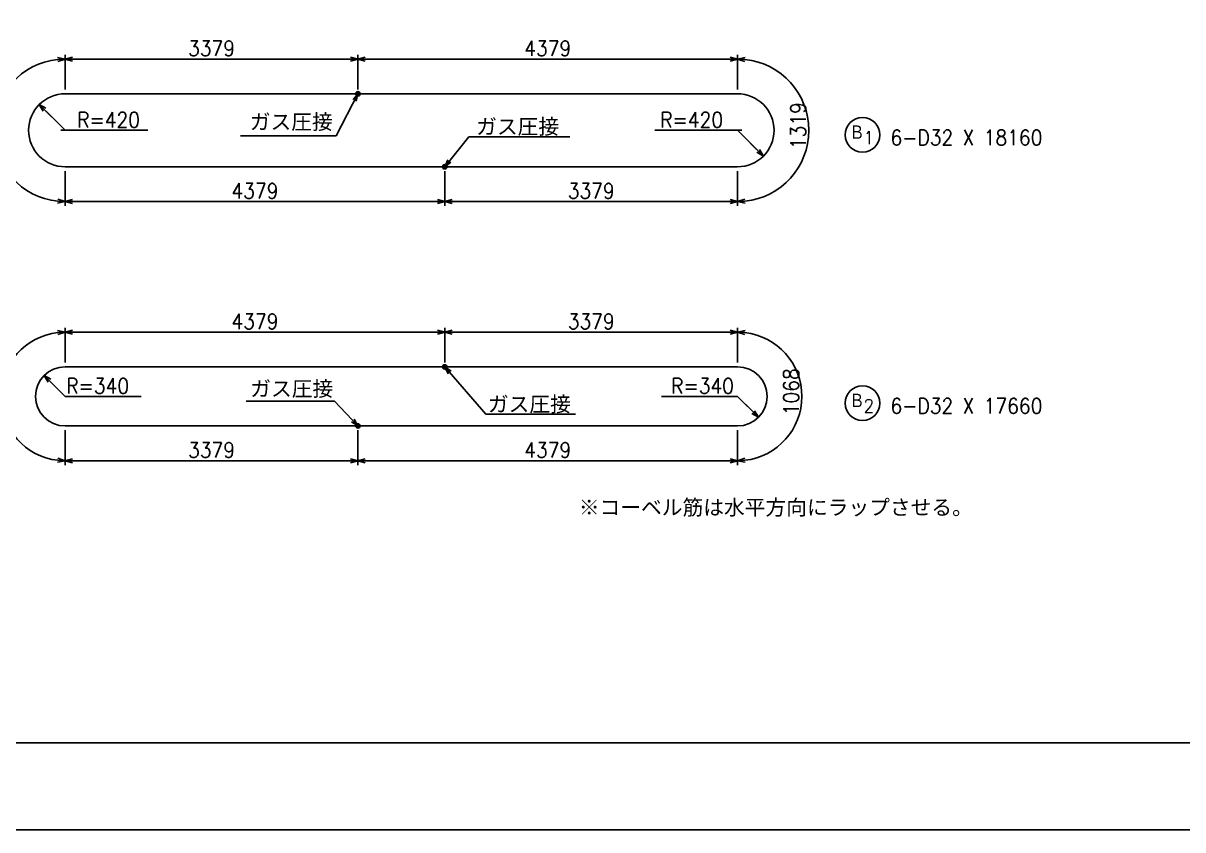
# Model space of a CAD drawing. Extents: x -24090 to 17960, y 77600 to 107300.
# Drawn here: x -16588 to -3241, y 77600 to 86880 of the extents above; entities that cross this region are included whole.
import ezdxf

# ---------------------------------------------------------------- set-up
doc = ezdxf.new("R2010")
doc.units = 0
doc.header["$LTSCALE"] = 300
doc.header["$MEASUREMENT"] = 0
doc.layers.get('0').update_dxf_attribs({"linetype": 'CONTINUOUS'})
doc.layers.get('DEFPOINTS').update_dxf_attribs({"linetype": 'CONTINUOUS'})
for name, color, linetype in [('-コーベル', 2, 'CONTINUOUS'), ('-寸法', 1, 'CONTINUOUS'), ('-構造', 3, 'CONTINUOUS'), ('枠', 3, 'CONTINUOUS'), ('鉄筋材料', 3, 'CONTINUOUS')]:
    doc.layers.add(name, color=color, linetype=linetype)
doc.styles.add('MS明朝', font='MS PMincho.ttf')
doc.styles.add('romans', font='ROMANS.shx', dxfattribs={"width": 0.9, "bigfont": 'EXTFONT.shx'})
doc.styles.add('ｽﾀｲﾙ1', font='ROMANS.shx', dxfattribs={"bigfont": 'EXTFONT.shx'})
doc.dimstyles.new('ST-50', dxfattribs={"dimscale": 50, "dimtxt": 3.5, "dimasz": 1.7, "dimexe": 1, "dimexo": 1, "dimgap": 1, "dimtad": 0, "dimdec": 0, "dimzin": 0, "dimdsep": 46, "dimtxsty": 'romans', "dimblk": 'OPEN30', "dimcen": 1, "dimdle": 3, "dimclrd": 1, "dimclre": 1, "dimclrt": 3, "dimaunit": 1, "dimadec": 0, "dimazin": 0, "dimtfac": 1, "dimtdec": 0, "dimtix": 1, "dimtmove": 2, "dimatfit": 3, "dimldrblk": 'OPEN30', "dimfxl": 0, "dimtvp": 0.7, "dimtolj": 1, "dimtzin": 0, "dimarcsym": 0})
doc.dimstyles.new('矢', dxfattribs={"dimscale": 50, "dimtxt": 3.5, "dimasz": 1.7, "dimexe": 1, "dimexo": 0.7, "dimgap": 0.09, "dimtad": 0, "dimdec": 0, "dimzin": 0, "dimdsep": 46, "dimtxsty": 'romans', "dimblk": 'OPEN30', "dimcen": 1, "dimdle": 1, "dimclrd": 1, "dimclre": 1, "dimclrt": 3, "dimaunit": 1, "dimadec": 0, "dimazin": 0, "dimtfac": 1, "dimtdec": 0, "dimtix": 1, "dimtmove": 2, "dimatfit": 3, "dimldrblk": 'OPEN30', "dimfxl": 0, "dimtvp": 0.7, "dimtolj": 1, "dimtzin": 0, "dimarcsym": 0})

# ---------------------------------------------------------------- blocks, each defined once
blk = doc.blocks.new('_Open30')
at = {"color": 0, "lineweight": -2}
for p, q in [((-1, 0.27), (0, 0)), ((0, 0), (-1, -0.27)), ((0, 0), (-1, 0))]:
    blk.add_line(p, q, dxfattribs=at)
blk = doc.blocks.new('*D24')
at = {"layer": '-寸法', "color": 1, "linetype": 'Continuous', "lineweight": -2}
for p, q in [((-12735, 86117), (-12735, 86517)), ((-8365, 86117), (-8365, 86517)), ((-12650, 86467), (-8450, 86467))]:
    blk.add_line(p, q, dxfattribs=at)
at = {"layer": 'DEFPOINTS', "color": 0, "linetype": 'Continuous'}
for p in [(-8365, 86467), (-12735, 86067), (-8365, 86067)]:
    blk.add_point(p, dxfattribs=at)
at = {"layer": '-寸法', "color": 1, "linetype": 'Continuous', "lineweight": -2, "xscale": 85, "yscale": 85, "zscale": 85, "rotation": 180}
blk.add_blockref('_Open30', (-12735, 86467), dxfattribs=at)
at = {"layer": '-寸法', "color": 1, "linetype": 'Continuous', "lineweight": -2, "xscale": 85, "yscale": 85, "zscale": 85}
blk.add_blockref('_Open30', (-8365, 86467), dxfattribs=at)
at = {"layer": '-寸法', "color": 3, "linetype": 'Continuous', "insert": (-10550, 86590), "char_height": 175, "attachment_point": 5, "style": 'romans'}
blk.add_mtext('\\A1;4379', dxfattribs=at)
blk = doc.blocks.new('*D23')
at = {"layer": '-寸法', "color": 1, "linetype": 'Continuous', "lineweight": -2}
for p, q in [((-11735, 82976), (-11735, 83376)), ((-11650, 83326), (-8450, 83326)), ((-8365, 82976), (-8365, 83376))]:
    blk.add_line(p, q, dxfattribs=at)
at = {"layer": 'DEFPOINTS', "color": 0, "linetype": 'Continuous'}
for p in [(-8365, 83326), (-11735, 82926), (-8365, 82926)]:
    blk.add_point(p, dxfattribs=at)
at = {"layer": '-寸法', "color": 1, "linetype": 'Continuous', "lineweight": -2, "xscale": 85, "yscale": 85, "zscale": 85, "rotation": 180}
blk.add_blockref('_Open30', (-11735, 83326), dxfattribs=at)
at = {"layer": '-寸法', "color": 1, "linetype": 'Continuous', "lineweight": -2, "xscale": 85, "yscale": 85, "zscale": 85}
blk.add_blockref('_Open30', (-8365, 83326), dxfattribs=at)
at = {"layer": '-寸法', "color": 3, "linetype": 'Continuous', "insert": (-10050, 83449), "char_height": 175, "attachment_point": 5, "style": 'romans'}
blk.add_mtext('\\A1;3379', dxfattribs=at)
blk = doc.blocks.new('*D22')
at = {"layer": '-寸法', "color": 1, "linetype": 'Continuous', "lineweight": -2}
for p, q in [((-12735, 82196), (-12735, 81796)), ((-8365, 82196), (-8365, 81796)), ((-12650, 81846), (-8450, 81846))]:
    blk.add_line(p, q, dxfattribs=at)
at = {"layer": 'DEFPOINTS', "color": 0, "linetype": 'Continuous'}
for p in [(-12735, 82246), (-8365, 82246), (-8365, 81846)]:
    blk.add_point(p, dxfattribs=at)
at = {"layer": '-寸法', "color": 1, "linetype": 'Continuous', "lineweight": -2, "xscale": 85, "yscale": 85, "zscale": 85, "rotation": 180}
blk.add_blockref('_Open30', (-12735, 81846), dxfattribs=at)
at = {"layer": '-寸法', "color": 1, "linetype": 'Continuous', "lineweight": -2, "xscale": 85, "yscale": 85, "zscale": 85}
blk.add_blockref('_Open30', (-8365, 81846), dxfattribs=at)
at = {"layer": '-寸法', "color": 3, "linetype": 'Continuous', "insert": (-10550, 81969), "char_height": 175, "attachment_point": 5, "style": 'romans'}
blk.add_mtext('\\A1;4379', dxfattribs=at)
blk = doc.blocks.new('*D21')
at = {"layer": '-寸法', "color": 1, "linetype": 'Continuous', "lineweight": -2}
for p, q in [((-11735, 85177), (-11735, 84777)), ((-8365, 85177), (-8365, 84777)), ((-11650, 84827), (-8450, 84827))]:
    blk.add_line(p, q, dxfattribs=at)
at = {"layer": 'DEFPOINTS', "color": 0, "linetype": 'Continuous'}
for p in [(-11735, 85227), (-8365, 85227), (-8365, 84827)]:
    blk.add_point(p, dxfattribs=at)
at = {"layer": '-寸法', "color": 1, "linetype": 'Continuous', "lineweight": -2, "xscale": 85, "yscale": 85, "zscale": 85, "rotation": 180}
blk.add_blockref('_Open30', (-11735, 84827), dxfattribs=at)
at = {"layer": '-寸法', "color": 1, "linetype": 'Continuous', "lineweight": -2, "xscale": 85, "yscale": 85, "zscale": 85}
blk.add_blockref('_Open30', (-8365, 84827), dxfattribs=at)
at = {"layer": '-寸法', "color": 3, "linetype": 'Continuous', "insert": (-10050, 84950), "char_height": 175, "attachment_point": 5, "style": 'romans'}
blk.add_mtext('\\A1;3379', dxfattribs=at)
blk = doc.blocks.new('*D7')
at = {"layer": '-寸法', "color": 1, "linetype": 'Continuous', "lineweight": -2}
for p, q in [((-16105, 85177), (-16105, 84777)), ((-11735, 85177), (-11735, 84777)), ((-16020, 84827), (-11820, 84827))]:
    blk.add_line(p, q, dxfattribs=at)
at = {"layer": 'DEFPOINTS', "color": 0, "linetype": 'Continuous'}
for p in [(-16105, 85227), (-11735, 85227), (-11735, 84827)]:
    blk.add_point(p, dxfattribs=at)
at = {"layer": '-寸法', "color": 1, "linetype": 'Continuous', "lineweight": -2, "xscale": 85, "yscale": 85, "zscale": 85, "rotation": 180}
blk.add_blockref('_Open30', (-16105, 84827), dxfattribs=at)
at = {"layer": '-寸法', "color": 1, "linetype": 'Continuous', "lineweight": -2, "xscale": 85, "yscale": 85, "zscale": 85}
blk.add_blockref('_Open30', (-11735, 84827), dxfattribs=at)
at = {"layer": '-寸法', "color": 3, "linetype": 'Continuous', "insert": (-13920, 84950), "char_height": 175, "attachment_point": 5, "style": 'romans'}
blk.add_mtext('\\A1;4379', dxfattribs=at)
blk = doc.blocks.new('*D6')
at = {"layer": '-寸法', "color": 1, "linetype": 'Continuous', "lineweight": -2}
for p, q in [((-16105, 82196), (-16105, 81796)), ((-12735, 82177), (-12735, 81796)), ((-16020, 81846), (-12820, 81846))]:
    blk.add_line(p, q, dxfattribs=at)
at = {"layer": 'DEFPOINTS', "color": 0, "linetype": 'Continuous'}
for p in [(-16105, 82246), (-12735, 82227), (-12735, 81846)]:
    blk.add_point(p, dxfattribs=at)
at = {"layer": '-寸法', "color": 1, "linetype": 'Continuous', "lineweight": -2, "xscale": 85, "yscale": 85, "zscale": 85, "rotation": 180}
blk.add_blockref('_Open30', (-16105, 81846), dxfattribs=at)
at = {"layer": '-寸法', "color": 1, "linetype": 'Continuous', "lineweight": -2, "xscale": 85, "yscale": 85, "zscale": 85}
blk.add_blockref('_Open30', (-12735, 81846), dxfattribs=at)
at = {"layer": '-寸法', "color": 3, "linetype": 'Continuous', "insert": (-14420, 81969), "char_height": 175, "attachment_point": 5, "style": 'romans'}
blk.add_mtext('\\A1;3379', dxfattribs=at)
blk = doc.blocks.new('*D5')
at = {"layer": '-寸法', "color": 1, "linetype": 'Continuous', "lineweight": -2}
for p, q in [((-16105, 82976), (-16105, 83376)), ((-16020, 83326), (-11820, 83326)), ((-11735, 82976), (-11735, 83376))]:
    blk.add_line(p, q, dxfattribs=at)
at = {"layer": 'DEFPOINTS', "color": 0, "linetype": 'Continuous'}
for p in [(-11735, 83326), (-16105, 82926), (-11735, 82926)]:
    blk.add_point(p, dxfattribs=at)
at = {"layer": '-寸法', "color": 1, "linetype": 'Continuous', "lineweight": -2, "xscale": 85, "yscale": 85, "zscale": 85, "rotation": 180}
blk.add_blockref('_Open30', (-16105, 83326), dxfattribs=at)
at = {"layer": '-寸法', "color": 1, "linetype": 'Continuous', "lineweight": -2, "xscale": 85, "yscale": 85, "zscale": 85}
blk.add_blockref('_Open30', (-11735, 83326), dxfattribs=at)
at = {"layer": '-寸法', "color": 3, "linetype": 'Continuous', "insert": (-13920, 83449), "char_height": 175, "attachment_point": 5, "style": 'romans'}
blk.add_mtext('\\A1;4379', dxfattribs=at)
blk = doc.blocks.new('*D4')
at = {"layer": '-寸法', "color": 1, "linetype": 'Continuous', "lineweight": -2}
for p, q in [((-16105, 86117), (-16105, 86517)), ((-12735, 86117), (-12735, 86517)), ((-16020, 86467), (-12820, 86467))]:
    blk.add_line(p, q, dxfattribs=at)
at = {"layer": 'DEFPOINTS', "color": 0, "linetype": 'Continuous'}
for p in [(-12735, 86467), (-16105, 86067), (-12735, 86067)]:
    blk.add_point(p, dxfattribs=at)
at = {"layer": '-寸法', "color": 1, "linetype": 'Continuous', "lineweight": -2, "xscale": 85, "yscale": 85, "zscale": 85, "rotation": 180}
blk.add_blockref('_Open30', (-16105, 86467), dxfattribs=at)
at = {"layer": '-寸法', "color": 1, "linetype": 'Continuous', "lineweight": -2, "xscale": 85, "yscale": 85, "zscale": 85}
blk.add_blockref('_Open30', (-12735, 86467), dxfattribs=at)
at = {"layer": '-寸法', "color": 3, "linetype": 'Continuous', "insert": (-14420, 86590), "char_height": 175, "attachment_point": 5, "style": 'romans'}
blk.add_mtext('\\A1;3379', dxfattribs=at)
blk = doc.blocks.new('*D9')
at = {"layer": '-コーベル', "color": 1, "linetype": 'Continuous', "lineweight": -2}
for p, q in [((-16105, 86117), (-16105, 86517)), ((-16105, 85177), (-16105, 84777))]:
    blk.add_line(p, q, dxfattribs=at)
blk.add_arc((-16105, 85647), 820, 95.9419, 264.0581, dxfattribs=at)
at = {"layer": 'DEFPOINTS', "color": 0, "linetype": 'Continuous'}
for p in [(-16815, 86057), (-16105, 86067), (-16105, 85647), (-16105, 85227)]:
    blk.add_point(p, dxfattribs=at)
at = {"layer": '-コーベル', "color": 1, "linetype": 'Continuous', "lineweight": -2, "xscale": 85, "yscale": 85, "zscale": 85}
for p, rotation in [((-16105, 86467), 2.970929463484692), ((-16105, 84827), 357.0290705365156)]:
    blk.add_blockref('_Open30', p, dxfattribs=dict(at, rotation=rotation))
at = {"layer": '-コーベル', "color": 3, "linetype": 'Continuous', "insert": (-17048, 85647), "char_height": 175, "attachment_point": 5, "rotation": 90, "style": 'romans'}
blk.add_mtext('\\A1; 1319', dxfattribs=at)
blk = doc.blocks.new('*D8')
at = {"layer": '-寸法', "color": 1, "linetype": 'Continuous', "lineweight": -2}
for p, q in [((-16105, 82976), (-16105, 83376)), ((-16105, 82196), (-16105, 81796))]:
    blk.add_line(p, q, dxfattribs=at)
blk.add_arc((-16105, 82586), 740, 96.5849, 263.4151, dxfattribs=at)
at = {"layer": 'DEFPOINTS', "color": 0, "linetype": 'Continuous'}
for p in [(-16746, 82956), (-16105, 82926), (-16105, 82586), (-16105, 82246)]:
    blk.add_point(p, dxfattribs=at)
at = {"layer": '-寸法', "color": 1, "linetype": 'Continuous', "lineweight": -2, "xscale": 85, "yscale": 85, "zscale": 85}
for p, rotation in [((-16105, 83326), 3.292447694511002), ((-16105, 81846), 356.7075523054891)]:
    blk.add_blockref('_Open30', p, dxfattribs=dict(at, rotation=rotation))
at = {"layer": '-寸法', "color": 3, "linetype": 'Continuous', "insert": (-16968, 82586), "char_height": 175, "attachment_point": 5, "rotation": 90, "style": 'romans'}
blk.add_mtext('\\A1; 1068', dxfattribs=at)
blk = doc.blocks.new('*D26')
at = {"layer": '-寸法', "color": 1, "linetype": 'Continuous', "lineweight": -2}
for p, q in [((-8365, 82976), (-8365, 83376)), ((-8365, 82196), (-8365, 81796))]:
    blk.add_line(p, q, dxfattribs=at)
blk.add_arc((-8365, 82586), 740, 276.5849, 83.4151, dxfattribs=at)
at = {"layer": 'DEFPOINTS', "color": 0, "linetype": 'Continuous'}
for p in [(-8365, 82926), (-8365, 82586), (-8365, 82246), (-7724, 82216)]:
    blk.add_point(p, dxfattribs=at)
at = {"layer": '-寸法', "color": 1, "linetype": 'Continuous', "lineweight": -2, "xscale": 85, "yscale": 85, "zscale": 85}
for p, rotation in [((-8365, 83326), 176.707552305489), ((-8365, 81846), 183.292447694511)]:
    blk.add_blockref('_Open30', p, dxfattribs=dict(at, rotation=rotation))
at = {"layer": '-寸法', "color": 3, "linetype": 'Continuous', "insert": (-7748, 82586), "char_height": 175, "attachment_point": 5, "rotation": 90, "style": 'romans'}
blk.add_mtext('\\A1; 1068', dxfattribs=at)
blk = doc.blocks.new('*D25')
at = {"layer": '-コーベル', "color": 1, "linetype": 'Continuous', "lineweight": -2}
for p, q in [((-8365, 86117), (-8365, 86517)), ((-8365, 85177), (-8365, 84777))]:
    blk.add_line(p, q, dxfattribs=at)
blk.add_arc((-8365, 85647), 820, 275.9419, 84.0581, dxfattribs=at)
at = {"layer": 'DEFPOINTS', "color": 0, "linetype": 'Continuous'}
for p in [(-8365, 86067), (-8365, 85647), (-8365, 85227), (-7655, 85237)]:
    blk.add_point(p, dxfattribs=at)
at = {"layer": '-コーベル', "color": 1, "linetype": 'Continuous', "lineweight": -2, "xscale": 85, "yscale": 85, "zscale": 85}
for p, rotation in [((-8365, 86467), 177.0290705365158), ((-8365, 84827), 182.9709294634845)]:
    blk.add_blockref('_Open30', p, dxfattribs=dict(at, rotation=rotation))
at = {"layer": '-コーベル', "color": 3, "linetype": 'Continuous', "insert": (-7668, 85647), "char_height": 175, "attachment_point": 5, "rotation": 90, "style": 'romans'}
blk.add_mtext('\\A1; 1319', dxfattribs=at)

msp = doc.modelspace()

# ---------------------------------------------------------------- linework, layer by layer
at = {"layer": '-コーベル', "ltscale": 0.2}
for p, q in [((-16105.2, 86067.4), (-12735.2, 86067.4)), ((-12735.2, 86067.4), (-8365.2, 86067.4)), ((-16105.2, 85227.4), (-12735.2, 85227.4)), ((-12735.2, 85227.4), (-8365.2, 85227.4)), ((-16105.2, 82926.1), (-12735.2, 82926.1)), ((-12735.2, 82926.1), (-8365.2, 82926.1)), ((-16105.2, 82246.1), (-12735.2, 82246.1)), ((-12735.2, 82246.1), (-8365.2, 82246.1))]:
    msp.add_line(p, q, dxfattribs=at)
for centre, radius, start, end in [((-16105.2, 85647.4), 420, 90, 270), ((-8365.2, 85647.4), 420, 270, 90), ((-16105.2, 82586.1), 340, 90, 270), ((-8365.2, 82586.1), 340, 270, 90)]:
    msp.add_arc(centre, radius, start, end, dxfattribs=at)
at = {"layer": '-寸法', "linetype": 'Continuous'}
for p, q in [((-16105.2, 85647.4), (-16402.1, 85944.3)), ((-16155.2, 85647.4), (-15153.8, 85647.4)), ((-8315.2, 85647.4), (-9316.5, 85647.4)), ((-8365.2, 85647.4), (-8068.2, 85350.4)), ((-16105.2, 82586.1), (-16345.6, 82826.5)), ((-15229.2, 82586.1), (-16105.2, 82586.1)), ((-9241.1, 82586.1), (-8365.2, 82586.1)), ((-8365.2, 82586.1), (-8124.7, 82345.7))]:
    msp.add_line(p, q, dxfattribs=at)
at = {"layer": '-構造', "linetype": 'Continuous'}
for centre, radius in [((-12735.2, 86067.4), 25), ((-12735.2, 86067.4), 17.5), ((-12735.2, 86067.4), 10), ((-11735.2, 85227.4), 25), ((-11735.2, 85227.4), 17.5), ((-11735.2, 85227.4), 10), ((-11735.2, 82926.1), 25), ((-11735.2, 82926.1), 17.5), ((-11735.2, 82926.1), 10), ((-12735.2, 82246.1), 25), ((-12735.2, 82246.1), 17.5), ((-12735.2, 82246.1), 10)]:
    msp.add_circle(centre, radius, dxfattribs=at)
at = {"layer": '枠', "color": 1, "linetype": 'Continuous', "flags": 128}
msp.add_lwpolyline([(-24089.6, 107300.4), (-24089.6, 77600.4), (17960.4, 77600.4), (17960.4, 107300.4), (-24089.6, 107300.4)], dxfattribs=at)
at = {"layer": '枠', "color": 2, "linetype": 'Continuous', "flags": 128}
msp.add_lwpolyline([(-22589.6, 78600.4), (-22589.6, 106300.4), (16960.4, 106300.4), (16960.4, 78600.4), (-22589.6, 78600.4)], dxfattribs=at)
at = {"layer": '鉄筋材料', "color": 1, "linetype": 'Continuous'}
for centre in [(-6927.4, 85595.2), (-6927.4, 82508.4)]:
    msp.add_circle(centre, 200, dxfattribs=at)

# ---------------------------------------------------------------- texts
at = {"layer": '-寸法', "color": 3, "style": 'romans', "width": 0.9}
for s, p in [('R=420', (-15965.7, 85680.7)), ('R=420', (-9254.6, 85680.7)), ('R=340', (-16091.1, 82619.5)), ('R=340', (-9129.2, 82619.5))]:
    msp.add_text(s, height=175, dxfattribs=at).set_placement(p)
at = {"layer": '鉄筋材料', "style": 'MS明朝'}
for s, p in [('ガス圧接', (-13980.1, 85657.8)), ('ガス圧接', (-11374.2, 85602.5)), ('ガス圧接', (-13974.3, 82587.5)), ('ガス圧接', (-11239, 82410.1)), ('※コーベル筋は水平方向にラップさせる。', (-10192.5, 81222.2))]:
    msp.add_text(s, height=175, dxfattribs=at).set_placement(p)
at = {"layer": '鉄筋材料', "color": 3, "style": 'ｽﾀｲﾙ1', "width": 0.9}
for s, height, p in [('Ｂ', 175, (-7077.1, 85532.7)), ('1', 150, (-6912.4, 85489)), ('Ｂ', 175, (-7077.1, 82445.9)), ('2', 150, (-6912.4, 82402.2))]:
    msp.add_text(s, height=height, dxfattribs=at).set_placement(p)
at = {"layer": '鉄筋材料', "style": 'romans', "width": 0.9}
for s, p in [('6-D32 X 18160', (-6605.2, 85476.2)), ('6-D32 X 17660', (-6605.2, 82389.4))]:
    msp.add_text(s, height=175, dxfattribs=at).set_placement(p)

# ---------------------------------------------------------------- dimensions: what is measured, and where the dimension line sits
at = {"layer": '-コーベル', "linetype": 'Continuous'}
for base, center, p1, p2, picture, middle in [((-16815.3, 86057.4), (-16105.2, 85647.4), (-16105.2, 86067.4), (-16105.2, 85227.4), '*D9', (-17047.7, 85647.4)), ((-7655, 85237.4), (-8365.2, 85647.4), (-8365.2, 86067.4), (-8365.2, 85227.4), '*D25', (-7667.7, 85647.4))]:
    dim = msp.add_angular_dim_3p(base=base, center=center, p1=p1, p2=p2, text=' 1319', dimstyle='ST-50', dxfattribs=at)
    dim.commit()
    dim.dimension.update_dxf_attribs({"geometry": picture, "text_midpoint": middle})
at = {"layer": '-寸法', "linetype": 'Continuous'}
for base, p1, p2, text, picture, middle in [((-12735.2, 86467.4), (-16105.2, 86067.4), (-12735.2, 86067.4), '3379', '*D4', (-14420.2, 86589.9)), ((-8365.2, 86467.4), (-12735.2, 86067.4), (-8365.2, 86067.4), '4379', '*D24', (-10550.2, 86589.9)), ((-11735.2, 84827.4), (-16105.2, 85227.4), (-11735.2, 85227.4), '4379', '*D7', (-13920.2, 84949.9)), ((-8365.2, 84827.4), (-11735.2, 85227.4), (-8365.2, 85227.4), '3379', '*D21', (-10050.2, 84949.9)), ((-11735.2, 83326.1), (-16105.2, 82926.1), (-11735.2, 82926.1), '4379', '*D5', (-13920.2, 83448.6)), ((-8365.2, 83326.1), (-11735.2, 82926.1), (-8365.2, 82926.1), '3379', '*D23', (-10050.2, 83448.6)), ((-12735.2, 81846.1), (-16105.2, 82246.1), (-12735.2, 82226.7), '3379', '*D6', (-14420.2, 81968.6)), ((-8365.2, 81846.1), (-12735.2, 82246.1), (-8365.2, 82246.1), '4379', '*D22', (-10550.2, 81968.6))]:
    dim = msp.add_linear_dim(base=base, p1=p1, p2=p2, text=text, dimstyle='ST-50', dxfattribs=at)
    dim.commit()
    dim.dimension.update_dxf_attribs({"geometry": picture, "text_midpoint": middle})
for base, center, p1, p2, picture, middle in [((-16746, 82956.1), (-16105.2, 82586.1), (-16105.2, 82926.1), (-16105.2, 82246.1), '*D8', (-16967.7, 82586.1)), ((-7724.3, 82216.1), (-8365.2, 82586.1), (-8365.2, 82926.1), (-8365.2, 82246.1), '*D26', (-7747.7, 82586.1))]:
    dim = msp.add_angular_dim_3p(base=base, center=center, p1=p1, p2=p2, text=' 1068', dimstyle='ST-50', dxfattribs=at)
    dim.commit()
    dim.dimension.update_dxf_attribs({"geometry": picture, "text_midpoint": middle})

# ---------------------------------------------------------------- leaders
at = {"layer": '-寸法', "color": 1, "linetype": 'Continuous'}
for points in [[(-16402.1, 85944.3), (-16251.6, 85793.8)], [(-8068.2, 85350.4), (-8218.7, 85500.9)], [(-16345.6, 82826.5), (-16195, 82676)], [(-8124.7, 82345.7), (-8275.3, 82496.2)]]:
    msp.add_leader(points, dimstyle='矢', override={"dimgap": 0.09, "dimtad": 0}, dxfattribs=at)
at = {"layer": '-構造', "linetype": 'Continuous'}
for points in [[(-12735.2, 86067.4), (-12985.7, 85585.4), (-14087.2, 85585.4)], [(-11735.2, 85227.4), (-11457.8, 85573.5), (-10297.1, 85573.5)], [(-11735.2, 82926.1), (-11262.3, 82382.4), (-10229.1, 82382.4)], [(-12735.2, 82246.1), (-13004.5, 82530.5), (-14020.7, 82530.5)]]:
    msp.add_leader(points, dimstyle='ST-50', override={"dimgap": 1, "dimtad": 0}, dxfattribs=at)

doc.saveas('drawing.dxf')
